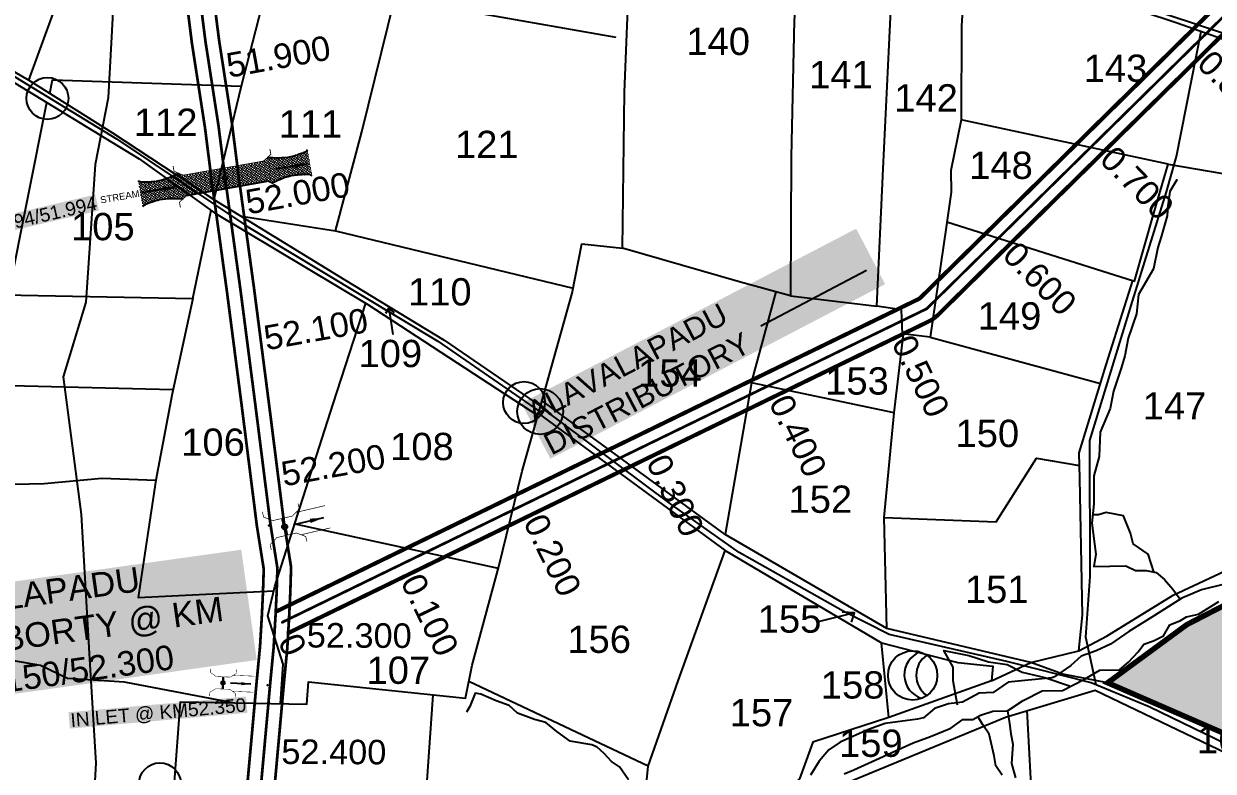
# Model space of a CAD drawing. Header units: inches. Extents: x 206739 to 240559, y 1587423 to 1599564.
# Drawn here: x 211071 to 211942, y 1591810 to 1592358 of the extents above; entities that cross this region are included whole.
import ezdxf
from ezdxf.enums import TextEntityAlignment as Align

# ---------------------------------------------------------------- set-up
doc = ezdxf.new("R2010")
doc.units = ezdxf.units.IN
doc.header["$MEASUREMENT"] = 0
doc.linetypes.add('HIDDEN2', pattern=[0.1875, 0.125, -0.0625])
for name, color, linetype in [('BLOCK', 72, 'Continuous'), ('BOUNDRY STONES', 240, 'Continuous'), ('CANAL1', 7, 'Continuous'), ('CSMark', 72, 'Continuous'), ('PAPER SIZE', 5, 'Continuous'), ('PLOTS', 7, 'Continuous'), ('PLOTS NO', 7, 'Continuous'), ('ROADS', 1, 'Continuous'), ('STREAMS', 4, 'Continuous'), ('STRUCTURE', 5, 'Continuous'), ('text2', 7, 'Continuous'), ('wells', 7, 'Continuous'), ('WUA-17', 3, 'Continuous')]:
    doc.layers.add(name, color=color, linetype=linetype)
doc.styles.add('FONT1', font='Arial')
doc.styles.get("Standard").update_dxf_attribs({"font": 'arial.ttf'})
doc.dimstyles.get("Standard").update_dxf_attribs({"dimtxt": 0.18, "dimasz": 0.18, "dimexe": 0.18, "dimexo": 0.0625, "dimgap": 0.09, "dimtad": 0, "dimtih": 1, "dimtoh": 1, "dimdec": 4, "dimzin": 0, "dimdsep": 46, "dimtxsty": 'Standard', "dimcen": 0.09, "dimadec": 0, "dimazin": 0, "dimtfac": 1, "dimtdec": 4, "dimtofl": 0, "dimtmove": 0, "dimatfit": 3, "dimfxl": 1, "dimtolj": 1, "dimtzin": 0, "dimarcsym": 0})

# ---------------------------------------------------------------- blocks, each defined once
blk = doc.blocks.new('CIRCLE-BOX')
for p, q in [((-0.5, 0), (0.5, 0)), ((0, 0.5), (0, -0.5))]:
    blk.add_line(p, q)
blk.add_circle((0, 0), 0.2)
blk = doc.blocks.new('OT')
at = {"layer": 'STRUCTURE', "color": 190}
for points, const_width in [([(769775.16, 1706601.82), (769775.16, 1706597.82), (769769.16, 1706593.82), (769761.77, 1706593.82), (769754.37, 1706593.82), (769748.37, 1706597.82), (769748.37, 1706601.82)], 0.5), ([(769751.37, 1706595.82), (769729.41, 1706595.82)], 0.5), ([(769761.77, 1706593.82), (769761.77, 1706581.02)], 2.5), ([(769751.37, 1706579.02), (769729.41, 1706579.02)], 0.5), ([(769748.37, 1706573.02), (769748.37, 1706577.02), (769754.37, 1706581.02), (769761.77, 1706581.02), (769761.77, 1706581.02), (769761.77, 1706581.02), (769769.16, 1706581.02), (769775.16, 1706577.02), (769775.16, 1706573.02)], 0.5)]:
    blk.add_lwpolyline(points, dxfattribs=dict(at, const_width=const_width))
at = {"layer": 'STRUCTURE', "color": 0}
blk.add_circle((769761.77, 1706587.42), 1.87, dxfattribs=at)
blk.add_leader([(769732.58, 1706587.42), (769753.84, 1706587.42)], dimstyle='Standard', override={"dimasz": 10, "dimgap": 0.09, "dimtad": 0}, dxfattribs=at)
blk = doc.blocks.new('SP')
at = {"layer": 'STRUCTURE'}
h = blk.add_hatch(dxfattribs=at)
h.set_pattern_fill('DASH', color=256, scale=8, style=0)
edge = h.paths.add_edge_path()
edge.add_spline(control_points=[(769825.7, 1706742.15), (769825.25, 1706741.84), (769823.8, 1706740.85), (769820.91, 1706740.27), (769817.02, 1706739.72), (769811.41, 1706738.91), (769804, 1706739.73), (769798.39, 1706741), (769795.61, 1706741.63)], knot_values=[0, 0, 0, 0, 1.613557, 5.24513, 8.624976, 13.470124, 22.190216, 30.746377, 30.746377, 30.746377, 30.746377], degree=3, periodic=0)
edge.add_line((769795.61, 1706741.63), (769792.61, 1706739.63))
edge.add_line((769792.61, 1706739.63), (769732.61, 1706739.63))
edge.add_line((769732.61, 1706739.63), (769729.61, 1706741.63))
edge.add_spline(control_points=[(769729.61, 1706741.63), (769726.85, 1706740.92), (769721.28, 1706739.49), (769713.9, 1706738.46), (769708.26, 1706739.12), (769704.36, 1706739.55), (769701.45, 1706740.05), (769699.97, 1706741), (769699.52, 1706741.29)], knot_values=[0, 0, 0, 0, 8.556161, 17.276253, 22.121402, 25.501247, 29.13282, 30.746377, 30.746377, 30.746377, 30.746377], degree=3, periodic=0)
edge.add_line((769699.52, 1706741.29), (769699.52, 1706722.11))
edge.add_spline(control_points=[(769699.52, 1706722.11), (769699.97, 1706722.41), (769701.42, 1706723.41), (769704.31, 1706723.99), (769708.2, 1706724.53), (769713.82, 1706725.35), (769721.22, 1706724.53), (769726.83, 1706723.26), (769729.61, 1706722.63)], knot_values=[0, 0, 0, 0, 1.613557, 5.24513, 8.624976, 13.470124, 22.190216, 30.746377, 30.746377, 30.746377, 30.746377], degree=3, periodic=0)
edge.add_line((769729.61, 1706722.63), (769732.61, 1706724.63))
edge.add_line((769732.61, 1706724.63), (769792.61, 1706724.63))
edge.add_line((769792.61, 1706724.63), (769795.61, 1706722.63))
edge.add_spline(control_points=[(769795.61, 1706722.63), (769798.37, 1706723.34), (769803.94, 1706724.77), (769811.32, 1706725.8), (769816.96, 1706725.14), (769820.86, 1706724.71), (769823.77, 1706724.21), (769825.25, 1706723.26), (769825.7, 1706722.97)], knot_values=[0, 0, 0, 0, 8.556161, 17.276253, 22.121402, 25.501247, 29.13282, 30.746377, 30.746377, 30.746377, 30.746377], degree=3, periodic=0)
edge.add_line((769825.7, 1706722.97), (769825.7, 1706742.15))
h.paths.add_polyline_path([(769764.16, 1706732.13, -1), (769761.06, 1706732.13, -1)], flags=0)
h.paths.add_polyline_path([(769761.06, 1706732.13, 1), (769764.16, 1706732.13, 1)], flags=16)
at = {"layer": 'STRUCTURE', "const_width": 0.628}
for points in [[(769726.61, 1706747.63), (769726.61, 1706743.63), (769732.61, 1706739.63), (769792.61, 1706739.63), (769798.61, 1706743.63), (769798.61, 1706747.63)], [(769726.61, 1706716.63), (769726.61, 1706720.63), (769732.61, 1706724.63), (769792.61, 1706724.63), (769798.61, 1706720.63), (769798.61, 1706716.63)]]:
    blk.add_lwpolyline(points, dxfattribs=at)
at = {"layer": 'STRUCTURE', "color": 3}
blk.add_lwpolyline([(769732.61, 1706724.63), (769792.61, 1706724.63)], dxfattribs=at)
blk.add_lwpolyline([(769732.61, 1706724.63), (769792.61, 1706724.63)], dxfattribs=at)
at = {"layer": 'STRUCTURE', "color": 0}
blk.add_circle((769762.61, 1706732.13), 1.55, dxfattribs=at)
at = {"layer": 'STRUCTURE'}
for points in [[(769699.52, 1706741.29), (769700.91, 1706740.47), (769704.43, 1706739.58), (769707.78, 1706739.17), (769712.61, 1706738.76), (769721.28, 1706739.66), (769729.61, 1706741.63)], [(769825.7, 1706742.15), (769824.33, 1706741.29), (769820.84, 1706740.29), (769817.5, 1706739.79), (769812.68, 1706739.24), (769803.99, 1706739.9), (769795.61, 1706741.63)], [(769699.52, 1706722.11), (769700.89, 1706722.97), (769704.38, 1706723.96), (769707.72, 1706724.47), (769712.54, 1706725.01), (769721.23, 1706724.36), (769729.61, 1706722.63)], [(769825.7, 1706722.97), (769824.31, 1706723.78), (769820.79, 1706724.68), (769817.44, 1706725.09), (769812.61, 1706725.5), (769803.94, 1706724.6), (769795.61, 1706722.63)]]:
    blk.add_spline(points, degree=3, dxfattribs=at)
at = {"layer": 'STRUCTURE', "color": 0}
blk.add_text('STREAM', height=5, dxfattribs=at).set_placement((769684.29, 1706732.09), align=Align.MIDDLE_CENTER)
for points in [[(769727.44, 1706732.13), (769700.76, 1706732.13)], [(769824.37, 1706732.13), (769800.51, 1706732.13)]]:
    blk.add_leader(points, dimstyle='Standard', override={"dimasz": 10, "dimgap": 0.09, "dimtad": 0}, dxfattribs=at)

msp = doc.modelspace()

# ---------------------------------------------------------------- hatches: boundary and pattern name
at = {"layer": 'PLOTS NO'}
h = msp.add_hatch(color=2, dxfattribs=at)
h.dxf.hatch_style = 1
h.paths.add_polyline_path([(212302.32741, 1591712.71743), (212193.57756, 1591718.53944), (212035.60649, 1591705.13427), (212040.34243, 1591788.47654), (212043.03765, 1591797.00799), (212039.90689, 1591800.23694), (212004.10065, 1591814.05727), (211864.4845, 1591874.81838), (211922.52675, 1591917.4408), (211961.31492, 1591937.47046), (212030.86191, 1591964.49011), (212077.36341, 1591986.73211), (212227.43299, 1592027.66543), (212227.72659, 1592089.75848), (212228.81466, 1592117.9196), (212254.34164, 1592116.3286), (212264.24226, 1592155.04453), (212276.72579, 1592179.56459), (212298.249, 1592186.01724), (212309.44108, 1592202.79408), (212317.18951, 1592215.69939), (212334.40815, 1592232.90642), (212349.9048, 1592233.76679), (212357.22271, 1592245.81173), (212368.41479, 1592252.26438), (212382.18967, 1592253.12476), (212402.42153, 1592246.67211), (212424.80579, 1592256.99629), (212453.64691, 1592251.40401), (212473.01784, 1592262.58865), (212487.22324, 1592262.58865), (212504.01136, 1592260.8679), (212526.82603, 1592259.57733), (212541.03133, 1592255.27562), (212555.03931, 1592248.38805), (212565.99021, 1592243.7712), (212577.7967, 1592242.40326), (212589.60319, 1592242.23227), (212631.34222, 1592215.49046), (212649.77678, 1592218.58946), (212659.25254, 1592216.69562), (212675.74734, 1592209.19927), (212685.80867, 1592211.10614), (212699.68636, 1592209.37262), (212708.10379, 1592206.02514), (212717.71262, 1592200.56813), (212669.72819, 1592136.54251), (212593.20748, 1592062.23048), (212571.4002, 1591990.48964), (212556.98135, 1591934.16241), (212534.21855, 1591815.37556), (212526.18455, 1591786.3603), (212502.72661, 1591785.4035), (212371.55348, 1591711.72784)])

# ---------------------------------------------------------------- linework, layer by layer
at = {"layer": 'BOUNDRY STONES', "color": 1}
for centre, radius in [((211087.84452, 1592303.13923), 15.3359), ((211436.98213, 1592080.23147), 15.3359), ((211448.76969, 1592073.64918), 16.76736), ((211170.1945, 1591800.74435), 15.3359)]:
    msp.add_circle(centre, radius, dxfattribs=at)
at = {"layer": 'CANAL1', "color": 200, "linetype": 'ByBlock', "ltscale": 40, "const_width": 3}
for points in [[(211255.56094, 1591927.09221), (211725.84993, 1592156.01595, 0.081424529), (211727.43499, 1592157.1368), (211993.38294, 1592419.17375, -0.193688934), (212009.92227, 1592426.07601), (212707.13038, 1592434.93883, 0.154725194), (212710.57318, 1592436.07869), (212938.09301, 1592600.83443), (213011.26284, 1592675.98183), (213065.92717, 1592743.56681), (213150.98064, 1592854.63664), (213252.4062, 1592975.14226), (213630.99429, 1593342.6251)], [(211263.43906, 1591910.90779), (211733.72806, 1592139.83154, 0.081424529), (211740.06828, 1592144.31495), (212006.01623, 1592406.3519, -0.193688934), (212010.15106, 1592408.07746), (212707.35918, 1592416.94028, 0.154725194), (212721.13035, 1592421.49973), (212949.90699, 1592587.16557), (213024.73716, 1592664.01817), (213080.07283, 1592732.43319), (213165.01936, 1592843.36336), (213265.5938, 1592962.85774), (213637.00571, 1593323.3749)]]:
    msp.add_lwpolyline(points, format="xyb", dxfattribs=at)
at = {"layer": 'CANAL1', "color": 1, "linetype": 'HIDDEN2', "ltscale": 50, "const_width": 2}
for points in [[(211259.5, 1591919), (211732, 1592149), (212004, 1592417), (212712, 1592426), (212944, 1592594), (213018, 1592670), (213073, 1592738), (213158, 1592849), (213259, 1592969), (213634, 1593333)], [(211198.374, 1592386.296), (211203.59, 1592344.926), (211213.115, 1592283.329), (211218.188, 1592243.278), (211220.58961, 1592225.80613), (211229.185, 1592163.274), (211240.345, 1592076.981), (211246.71879, 1592026.45988), (211251.145, 1591991.376), (211256.301, 1591958.859), (211255.757, 1591941.346), (211254.892, 1591923.373), (211253.531, 1591900.537), (211251.169, 1591875.959), (211246.59473, 1591825.39855), (211243.787, 1591794.364)]]:
    msp.add_lwpolyline(points, dxfattribs=at)
at = {"layer": 'CANAL1', "color": 1, "ltscale": 4, "const_width": 2}
for points in [[(211208.2947, 1592387.55287), (211213.49394, 1592346.31582), (211223.0185, 1592284.72165), (211228.10207, 1592244.58721), (211239.09729, 1592164.59619), (211250.26441, 1592078.24814), (211261.04648, 1591992.78523), (211266.3255, 1591959.49239), (211265.74953, 1591940.95037), (211264.87769, 1591922.83516), (211263.50249, 1591899.76097), (211261.12581, 1591875.03017), (211253.7383, 1591793.37424)], [(211188.4533, 1592385.03913), (211193.68606, 1592343.53618), (211203.2115, 1592281.93635), (211208.27393, 1592241.96879), (211219.27271, 1592161.95181), (211230.42559, 1592075.71386), (211241.24352, 1591989.96677), (211246.2765, 1591958.22561), (211245.76447, 1591941.74163), (211244.90631, 1591923.91084), (211243.55951, 1591901.31303), (211241.21219, 1591876.88783), (211233.8357, 1591795.35376)]]:
    msp.add_lwpolyline(points, dxfattribs=at)
at = {"layer": 'CSMark', "linetype": 'Continuous'}
for p in [(211927.56005, 1592341.68417), (211856.32754, 1592271.4992), (211856.32754, 1592271.4992), (211785.09504, 1592201.31423), (211785.09504, 1592201.31423), (211709.06695, 1592137.83682), (211709.06695, 1592137.83682), (211619.15356, 1592094.06946), (211619.15356, 1592094.06946), (211529.24017, 1592050.30209), (211529.24017, 1592050.30209), (211439.32678, 1592006.53473), (211439.32678, 1592006.53473), (211349.41339, 1591962.76736), (211349.41339, 1591962.76736)]:
    msp.add_point(p, dxfattribs=at)
at = {"layer": 'PLOTS'}
for points in [[(209907.04102, 1592922.25577), (209988.11636, 1592914.02976), (210073.15037, 1592883.86769), (210173.66562, 1592827.362), (210285.52593, 1592782.92186), (210346.83629, 1592757.21038), (210377.87438, 1592744.61156), (210426.94269, 1592720.13912), (210450.6377, 1592692.20046), (210496.3426, 1592637.42399), (210595.74317, 1592575.88513), (210650.62696, 1592527.08667), (210690.26719, 1592492.1427), (210668.8921, 1592468.62752), (210754.88292, 1592444.08), (210832.50041, 1592426.42878), (210909.87141, 1592393.88206), (210986.23585, 1592357.63125), (211058.49328, 1592317.72813), (211154.99305, 1592258.96155), (211210.24404, 1592219.399), (211322.64867, 1592152.20777), (211447.12032, 1592070.7248)], [(210602.64458, 1592585.57262), (210662.18575, 1592533.68914), (210704.44608, 1592499.36584), (210799.13415, 1592444.58741), (210868.27663, 1592420.80839), (210970.57743, 1592374.37224), (210986.97606, 1592366.92861), (211074.18061, 1592316.51156), (211135.5956, 1592277.95608), (211209.79209, 1592229.08108), (211305.72623, 1592170.20663), (211378.48037, 1592125.89657), (211449.03985, 1592077.4562)], [(211074.18061, 1592316.51156), (211114.59663, 1592427.28899), (211148.11617, 1592527.11438), (211279.97768, 1592503.62718)], [(211651.4995, 1592503.51775), (211643.46207, 1592469.03825), (211634.82121, 1592360.35799), (211632.71175, 1592260.42978), (211632.29505, 1592158.41238), (211595.46984, 1592168.34527), (211508.99309, 1592193.47668)], [(211632.29505, 1592158.41238), (211695.374, 1592150.83155), (211700.16608, 1592251.47751), (211704.50198, 1592342.54242), (211708.3547, 1592423.45918), (211710.22522, 1592475.05195)], [(211764.15547, 1592461.80585), (211757.49835, 1592356.27721), (211757.12193, 1592287.35112), (211749.57959, 1592250.21901), (211749.78857, 1592234.34779), (211746.1252, 1592208.86571), (211734.53082, 1592128.21617), (211714.18041, 1592130.61126), (211713.49313, 1592148.16668), (211695.374, 1592150.83155)], [(211841.84409, 1592454.19229), (211832.22088, 1592419.13621), (211831.45787, 1592404.76719), (211835.72009, 1592399.83581), (211851.99333, 1592386.16588), (211874.44175, 1592376.14956), (211964.80588, 1592345.76664), (212010.78744, 1592331.15921), (211997.8427, 1592386.92957), (212008.40483, 1592388.0534), (212048.35855, 1592384.21166)], [(211021.44716, 1591799.3686), (211178.82485, 1591791.04516), (211180.5543, 1591798.83774), (211185.26917, 1591860.76897), (211277.9738, 1591859.06712), (211278.95896, 1591875.60803), (211394.19847, 1591863.59481), (211399.00745, 1591887.73396), (211418.40203, 1591960.08963), (211435.50095, 1592029.97801), (211451.04464, 1592084.48659), (211472.15819, 1592160.27971), (211479.29292, 1592196.57851), (211508.99309, 1592193.47668), (211510.56358, 1592307.70822), (211514.18297, 1592399.3594)], [(211250.66504, 1592394.01612), (211229.63268, 1592312.06156), (211209.79209, 1592229.08108)], [(211298.95376, 1592206.04479), (211318.06003, 1592278.65929), (211342.14982, 1592375.85075), (211406.81233, 1592365.06963), (211504.32633, 1592348.15433)], [(211908.78188, 1592255.0368), (212000.4426, 1592239.3496), (212010.78744, 1592331.15921), (212100.15174, 1592321.81599), (212143.19093, 1592317.31616), (212212.54264, 1592256.2968), (212249.572, 1592228.08809), (212267.81643, 1592302.46833), (212268.40544, 1592321.90947)], [(211089.58746, 1592306.83935), (211091.44417, 1592316.84572), (211229.63268, 1592312.06156)], [(211059.32907, 1592159.0972), (211087.43286, 1592300.10446)], [(211746.66938, 1592212.65102), (211884.11229, 1592169.26076), (211898.42001, 1592219.00864), (211908.78188, 1592255.0368), (211757.12193, 1592287.35112)], [(210835.31692, 1592167.29963), (210880.85887, 1592165.32813), (210970.37554, 1592159.30817), (211055.8453, 1592159.16453), (211194.24132, 1592156.48992), (211207.81058, 1592221.14148)], [(211229.92672, 1592216.72453), (211298.95376, 1592206.04479), (211472.87892, 1592163.94651)], [(211843.44947, 1591898.33836), (211846.17757, 1591924.46905), (211844.11001, 1592024.66306), (211843.72298, 1592043.41862), (211863.41275, 1592107.76703), (211882.94268, 1592169.63)], [(211708.18306, 1592072.77638), (211603.64898, 1592094.65331), (211621.62319, 1592161.29091)], [(211194.24132, 1592156.48992), (211179.13024, 1592086.63631), (211167.35302, 1592023.26509), (211154.3613, 1591937.32677), (211253.6578, 1591942.16052)], [(211258.53103, 1591859.42404), (211260.62688, 1591888.38079), (211249.39945, 1591923.92854), (211254.42714, 1591945.45442), (211271.09424, 1591997.66004), (211297.17746, 1592079.35932), (211321.03938, 1592153.16974)], [(211700.89397, 1591996.02725), (211708.18306, 1592072.77638), (211714.97872, 1592130.5173)], [(211734.53082, 1592128.21617), (211859.2824, 1592094.26857)], [(212228.82645, 1592118.22481), (212227.29553, 1592078.60177), (212227.43299, 1592027.66543), (212150.80848, 1592006.76516), (212077.36341, 1591986.73211), (212030.86191, 1591964.49011), (212003.03115, 1591954.18967), (211961.31492, 1591937.47046), (211922.52675, 1591917.4408), (211864.4845, 1591874.81838), (211831.5939, 1591881.19266), (211808.27566, 1591889.67078), (211843.44947, 1591898.33836), (211864.19665, 1591909.181), (211912.50542, 1591939.06969), (211969.40324, 1591965.71066), (211991.68107, 1591974.2508), (212013.67724, 1591983.06272)], [(211179.76871, 1592089.58775), (211061.28459, 1592092.57131), (210950.85563, 1592085.55494), (210925.29494, 1592089.53027), (210836.68381, 1592094.46812)], [(211603.64898, 1592094.65331), (211584.32539, 1591983.38652)], [(211808.27566, 1591889.67078), (211702.83238, 1591914.54056), (211584.32539, 1591983.38652), (211450.17073, 1592081.42196)], [(211447.56244, 1592072.27521), (211584.20045, 1591971.71635), (211698.82232, 1591903.99527), (211754.81292, 1591889.72136), (211780.4671, 1591887.10775), (211779.36114, 1591876.25207), (211808.27566, 1591889.67078)], [(211702.83238, 1591914.54056), (211700.89397, 1591996.02725), (211782.73305, 1591992.80816), (211812.40268, 1592039.34034), (211843.9165, 1592034.04084)], [(210840.55338, 1592022.38062), (210952.11631, 1592018.03318), (211085.54264, 1592020.95088), (211127.76292, 1592024.77539), (211167.35302, 1592023.26509)], [(211269.05164, 1591991.26208), (211418.06607, 1591958.83626)], [(211704.18933, 1591849.30752), (211648.42123, 1591831.37805), (211638.84444, 1591804.37411), (211582.0345, 1591752.98777), (211569.64721, 1591740.62885), (211519.32891, 1591727.66246), (211527.96217, 1591813.60384), (211549.90699, 1591876.22374), (211584.20045, 1591971.71635)], [(211223.68193, 1591860.0638), (211144.37134, 1591875.18589), (211102.55254, 1591877.84968), (211082.69726, 1591887.36031), (211063.24291, 1591890.92966), (210995.05951, 1591901.78898), (210951.22795, 1591895.69237), (210900.3623, 1591897.52031), (210850.93613, 1591898.14287)], [(211779.36114, 1591876.25207), (211704.18933, 1591849.30752), (211698.82232, 1591903.99527)], [(211527.96217, 1591813.60384), (211396.60296, 1591875.66439)], [(212478.10729, 1591560.38966), (212449.03551, 1591561.07551), (212446.21442, 1591552.6805), (212374.75014, 1591575.50544), (212315.95232, 1591596.18608), (212293.06397, 1591638.27679), (212280.73296, 1591650.99249), (212202.69098, 1591663.19884), (212192.63348, 1591665.33417), (212188.03925, 1591680.19321), (212189.83232, 1591694.11449), (212172.3406, 1591686.04142), (212151.68795, 1591699.70271), (212108.85911, 1591732.5736), (212055.09033, 1591784.5773), (212039.90689, 1591800.23694), (212004.10065, 1591814.05727), (211933.68944, 1591843.30233), (211864.4845, 1591874.81838)], [(211003.77063, 1591355.58136), (211072.88153, 1591396.52388), (211126.80792, 1591428.46961), (211183.88899, 1591443.27561), (211245.94879, 1591460.53786), (211264.78961, 1591465.77853), (211286.2811, 1591494.79184), (211338.7465, 1591510.96343), (211345.83182, 1591521.80036), (211371.18563, 1591538.70077), (211385.63146, 1591562.27298), (211469.39208, 1591666.96876), (211488.62029, 1591683.72491), (211515.4469, 1591700.32446), (211540.05364, 1591700.54817), (211555.05905, 1591684.68386), (211569.88616, 1591716.32268), (211612.13159, 1591751.03696), (211674.35773, 1591802.07139), (211789.62862, 1591849.66998), (211855.28495, 1591869.4678), (211981.56402, 1591808.85163)], [(211519.32891, 1591727.66246), (211486.61762, 1591719.51576), (211362.4958, 1591754.09773), (211370.48232, 1591866.06712)], [(211805.35584, 1591854.41232), (211809.50969, 1591777.39007), (211812.52234, 1591721.52828), (211811.54677, 1591676.94407), (211814.49532, 1591655.20237), (211924.1287, 1591660.397), (212034.35175, 1591670.07341), (212163.8259, 1591676.32985)]]:
    msp.add_lwpolyline(points, dxfattribs=at)
at = {"layer": 'PLOTS NO'}
for points in [[(211335.66907, 1592145.6777), (211338.01682, 1592149.38207), (211341.71495, 1592146.10418)], [(211338.01682, 1592149.38207), (211340.79033, 1592130.01153)], [(211679.02227, 1591925.96766), (211652.33448, 1591919.45173)], [(211676.97511, 1591919.1635), (211679.02227, 1591925.96766), (211669.93233, 1591926.46366)]]:
    msp.add_lwpolyline(points, dxfattribs=at)
at = {"layer": 'ROADS', "color": 1}
for points in [[(209907.34033, 1592927.46362), (209983.7727, 1592922.18602), (210041.04192, 1592902.75956), (210129.25209, 1592865.01822), (210236.56306, 1592812.22752), (210328.02931, 1592771.38518), (210435.21072, 1592723.52556), (210477.91833, 1592667.97503), (210500.94716, 1592638.02103), (210591.43955, 1592586.32806), (210685.06226, 1592507.2369), (210786.78453, 1592442.69135), (210849.84554, 1592423.32141), (210922.56947, 1592392.13004), (211049.71694, 1592327.60779), (211138.51865, 1592273.55858), (211234.7367, 1592209.04618), (211373.89084, 1592125.11653), (211448.01556, 1592073.86421)], [(211184.17562, 1592874.55903), (211179.04646, 1592845.08978), (211155.40957, 1592789.13044), (211138.01514, 1592710.16725), (211122.8966, 1592623.58714), (211119.65743, 1592544.15977), (211129.93019, 1592499.1425), (211140.32875, 1592453.57402), (211134.73176, 1592348.17254), (211132.36023, 1592303.51225), (211122.70922, 1592254.69328), (211116.00955, 1592153.68122), (211099.36698, 1592098.95928), (211112.45062, 1591998.06186), (211118.50107, 1591896.24974), (211123.2708, 1591815.98851), (211122.43546, 1591802.95696)]]:
    msp.add_lwpolyline(points, dxfattribs=at)
at = {"layer": 'ROADS'}
for points in [[(211706.99346, 1592838.14045), (211771.89183, 1592822.13228), (211792.41331, 1592813.26999), (211786.8571, 1592795.85929), (211740.71212, 1592802.34704), (211688.33172, 1592812.05684), (211668.20464, 1592797.32166), (211658.78445, 1592745.01979), (211617.64362, 1592726.29613), (211590.23699, 1592715.76556), (211569.40719, 1592692.32624), (211565.56889, 1592650.43324), (211633.90238, 1592600.79388), (211750.34735, 1592538.7435), (211824.49249, 1592503.26033), (211846.36779, 1592495.10726), (211824.99565, 1592404.68374), (211831.95281, 1592395.70746), (211864.36226, 1592375.66847), (211915.44703, 1592358.47729), (211976.18329, 1592336.96482)], [(211856.14371, 1591873.20935), (211848.56083, 1591908.34435), (211851.78068, 1591952.64103), (211851.48924, 1592052.31958), (211882.59897, 1592154.58487), (211907.53204, 1592234.63615), (211915.00681, 1592260.47701), (211932.96892, 1592352.27113)], [(211983.98425, 1591813.81283), (211894.83891, 1591857.25425), (211852.43255, 1591874.73956), (211790.60645, 1591890.33174), (211704.35024, 1591910.22365), (211670.64563, 1591927.39948), (211594.45136, 1591970.37469), (211545.17114, 1592005.23017), (211463.19398, 1592066.48415), (211448.92926, 1592077.06837)]]:
    msp.add_lwpolyline(points, dxfattribs=at)
at = {"layer": 'STREAMS'}
for points in [[(211915.06522, 1592243.38808), (211915.06522, 1592243.38808), (211915.06522, 1592243.38808), (211915.06522, 1592243.38808), (211915.06522, 1592243.38808), (211915.06522, 1592243.38808), (211909.99964, 1592234.82864), (211908.58457, 1592224.39108), (211908.2214, 1592217.08348), (211903.66003, 1592201.77998), (211901.20437, 1592193.78057), (211898.03631, 1592178.12622), (211887.17754, 1592159.45159), (211885.7548, 1592145.18586), (211879.44585, 1592127.44973), (211876.98044, 1592114.57815), (211874.5227, 1592105.53468), (211868.91222, 1592088.49321), (211866.44751, 1592075.96958), (211859.0897, 1592058.44614), (211858.35707, 1592040.6989), (211854.49471, 1592026.438), (211854.47868, 1592018.43371), (211854.45359, 1592005.90524), (211853.03061, 1591991.75988), (211855.77347, 1591969.13348), (211854.36135, 1591960.08792), (211877.71382, 1591960.5857), (211885.02587, 1591957.09092), (211892.69328, 1591957.07557), (211900.00951, 1591955.66885), (211906.2723, 1591950.43611), (211912.18322, 1591943.46396), (211917.7449, 1591936.14455)], [(211898.60553, 1591955.46735), (211894.10186, 1591969.04895), (211883.31309, 1591976.72687), (211881.23734, 1591984.38735), (211876.03535, 1591997.27429), (211863.49342, 1591999.73553), (211857.91362, 1591998.00664), (211853.7313, 1591998.01502)], [(211951.05277, 1591947.28688), (211933.36362, 1591942.93227), (211918.8021, 1591936.908), (211898.7713, 1591924.23601), (211879.95488, 1591912.46951), (211866.59909, 1591903.11349), (211855.98061, 1591898.29205), (211845.06068, 1591894.37919), (211837.46894, 1591887.43297), (211825.63123, 1591879.28459), (211823.50772, 1591878.3808), (211791.5942, 1591875.28966), (211780.667, 1591867.74479), (211770.35994, 1591867.1601), (211758.22217, 1591860.52568), (211747.91405, 1591859.33565), (211737.60154, 1591856.02692), (211729.7067, 1591849.08131), (211725.15824, 1591848.18238), (211701.50904, 1591844.90041), (211689.37611, 1591840.68729), (211668.44269, 1591831.34644), (211660.24717, 1591825.61211), (211653.11696, 1591817.28206), (211646.73095, 1591807.00404)], [(211671.57351, 1591808.18547), (211678.62464, 1591811.10263), (211721.97641, 1591830.67269), (211734.7064, 1591835.33723), (211749.5923, 1591841.56076), (211758.41183, 1591847.99188), (211765.65289, 1591847.97738), (211771.33448, 1591851.09273), (211780.3426, 1591854.00592), (211791.1066, 1591854.1798), (211802.66833, 1591861.77791), (211816.5777, 1591868.98055), (211831.36788, 1591869.04859), (211847.62802, 1591877.41895), (211858.79636, 1591884.04081), (211873.2787, 1591884.20724), (211879.74825, 1591889.86136), (211886.80877, 1591897.46854), (211891.12569, 1591903.12698), (211897.97985, 1591905.45827), (211905.42398, 1591909.1563), (211909.94162, 1591917.35484), (211917.97164, 1591920.46543), (211922.28253, 1591923.19264), (211931.09306, 1591925.12919), (211945.85737, 1591934.40892)], [(211754.41704, 1591858.28259), (211751.29602, 1591876.15059), (211751.31637, 1591886.30721), (211744.42828, 1591898.48598), (211762.74572, 1591894.92198), (211777.30784, 1591890.26324), (211790.99212, 1591888.25171), (211801.79877, 1591882.49818), (211818.5703, 1591878.71681), (211836.4411, 1591872.5082)], [(211513.54074, 1591803.72453), (211506.86945, 1591813.09073), (211501.05198, 1591817.20869), (211495.75164, 1591822.86538), (211490.44959, 1591827.66668), (211486.68315, 1591829.21405), (211470.75369, 1591831.98345), (211461.00146, 1591839.18895), (211452.96139, 1591845.70669), (211444.74101, 1591847.77628), (211432.24221, 1591852.42086), (211426.08518, 1591858.07932), (211416.66841, 1591861.69114), (211405.31677, 1591866.40523), (211401.20597, 1591867.09784), (211397.24551, 1591857.35333), (211394.83849, 1591853.25191)], [(211787.11272, 1591807.05055), (211782.50722, 1591814.05349), (211781.32967, 1591821.34714), (211777.63802, 1591837.06671), (211773.18159, 1591844.06935), (211769.31891, 1591850.02917)], [(211791.25897, 1591854.1515), (211792.68453, 1591845.06686), (211793.53503, 1591837.2808), (211794.96376, 1591829.78184), (211794.08305, 1591815.63749), (211797.06236, 1591805.02991)]]:
    msp.add_lwpolyline(points, dxfattribs=at)
at = {"layer": 'text2', "color": 3, "linetype": 'Continuous'}
for p in [(211206.5212, 1592325.97032), (211233.9793, 1592126.20284), (211246.71211, 1592026.51282), (211255.02662, 1591926.17023), (211246.60691, 1591825.53318)]:
    msp.add_point(p, dxfattribs=at)
at = {"layer": 'text2'}
for p in [(211218.01607, 1592244.63535), (211220.58961, 1592225.80613), (211246.71879, 1592026.45988), (211250, 1591990, 83), (211249, 1591873, 84), (211246.59473, 1591825.39855)]:
    msp.add_point(p, dxfattribs=at)
at = {"layer": 'wells', "color": 0}
msp.add_circle((211721.68154, 1591880.22609), 18.03759, dxfattribs=at)
for centre, start, end in [((211733.59235, 1591880.59243), 111.05001145, 252.47331062), ((211742.30534, 1591880.26414), 124.97388372, 235.23749989)]:
    msp.add_arc(centre, 18.03759, start, end, dxfattribs=at)
at = {"layer": 'WUA-17', "color": 17, "const_width": 4}
msp.add_lwpolyline([(212004.10065, 1591814.05727), (211864.4845, 1591874.81838), (211922.52675, 1591917.4408), (211961.31492, 1591937.47046)], dxfattribs=at)

# ---------------------------------------------------------------- block references
at = {"layer": 'BLOCK'}
for p in [(211732, 1592149, 89.136), (211732, 1592149, 89.136), (211260, 1591919, 88.763), (211260, 1591919, 88.763)]:
    msp.add_blockref('CIRCLE-BOX', p, dxfattribs=at)
at = {"layer": 'STRUCTURE', "color": 0}
for name, p, rotation in [('SP', (-251975.68704, -221844.84159), 9.9527417520177), ('OT', (573375.0474, 3428792.80267), 193.1254475419643)]:
    msp.add_blockref(name, p, dxfattribs=dict(at, rotation=rotation))
at = {"layer": 'STRUCTURE', "color": 0, "xscale": 0.7, "yscale": 0.7, "zscale": 0.7, "rotation": 177.6641907897856}
msp.add_blockref('OT', (798289.86279, 2763532.48281, 84), dxfattribs=at)

# ---------------------------------------------------------------- texts
at = {"layer": 'CSMark', "color": 1}
for s, rotation, p in [('51.900', 10.22601152, (211219.12466, 1592327.07855)), ('52.000', 10.22601152, (211233.19307, 1592226.91436)), ('52.100', 10.22601152, (211246.58275, 1592127.31107)), ('52.200', 10.22601152, (211259.32225, 1592027.56811)), ('52.300', 359.72217393, (211277.80386, 1591909.68572)), ('52.400', 359.72217393, (211259.2012, 1591824.32521))]:
    msp.add_text(s, height=18, rotation=rotation, dxfattribs=at).set_placement(p, align=Align.MIDDLE_LEFT)
at = {"layer": 'CSMark', "color": 1, "linetype": 'Continuous', "style": 'FONT1'}
for s, rotation, p in [('0.800', 314.57559461, (211935.2804, 1592333.84859)), ('0.700', 314.57559455, (211864.04789, 1592263.66362)), ('0.600', 314.57559455, (211792.81538, 1592193.47865)), ('0.500', 295.95554459, (211713.88136, 1592127.94635)), ('0.400', 295.95554463, (211623.96797, 1592084.17899)), ('0.300', 295.95554459, (211534.05458, 1592040.41162)), ('0.200', 295.95554459, (211444.14119, 1591996.64426)), ('0.100', 295.95554459, (211354.2278, 1591952.87689)), ('0', 295.95554456, (211264.31441, 1591909.10953)), ('0', 295.95554456, (211264.31441, 1591909.10953))]:
    msp.add_text(s, height=18, rotation=rotation, dxfattribs=at).set_placement(p, align=Align.MIDDLE_LEFT)
at = {"layer": 'PLOTS'}
for s, p in [('140', (211555.91465, 1592334.96688)), ('143', (211846.97512, 1592315.26765)), ('141', (211645.84658, 1592310.6289)), ('142', (211708.17485, 1592293.55504)), ('112', (211151.16302, 1592275.68254)), ('111', (211257.2416, 1592274.50029)), ('121', (211386.35765, 1592259.44555)), ('148', (211763.09055, 1592244.15258)), ('105', (211105.10066, 1592199.18974)), ('110', (211351.93146, 1592151.38163)), ('149', (211769.34295, 1592133.73807)), ('109', (211315.71551, 1592106.18334)), ('154', (211520.5297, 1592091.84028)), ('153', (211657.6083, 1592086.0561)), ('147', (211890.2483, 1592067.79907)), ('150', (211753.04834, 1592047.62985)), ('106', (211185.85247, 1592041.19095)), ('108', (211338.87987, 1592038.01375)), ('152', (211630.71157, 1591999.39317)), ('151', (211759.96331, 1591933.36829)), ('155', (211608.16469, 1591911.53976)), ('156', (211468.69089, 1591896.71407)), ('107', (211321.58938, 1591874.01573)), ('158', (211654.3703, 1591863.25524)), ('157', (211587.64547, 1591842.90081)), ('159', (211667.71791, 1591820.51439)), ('164', (211929.8523, 1591823.21783))]:
    msp.add_text(s, height=20, dxfattribs=at).set_placement(p)
at = {"layer": 'STRUCTURE', "color": 5, "attachment_point": 1, "bg_fill": 1, "box_fill_scale": 1.1, "bg_fill_color": 7, "bg_fill_true_color": 16777215, "bg_fill_transparency": 0}
for s, insert, char_height, width, rotation in [('SP @ KM51.894/51.994', (210975.67058, 1592197.47863, 79), 10, 150.2978172, 13.06602104), (' ALAVALAPADU DISTRIBORTY @ KM KM 52.150/52.300', (210967.26939, 1591933.79217), 18, 263.5557768, 7.96521071), ('IN LET @ KM52.350', (211104.30659, 1591852.2968, 84), 10, 128.531105, 5.07646498)]:
    msp.add_mtext(s, dxfattribs=dict(at, insert=insert, char_height=char_height, width=width, rotation=rotation))
at = {"layer": 'STRUCTURE', "color": 5, "insert": (211437.21654, 1592079.02162), "char_height": 16, "width": 273.396588, "attachment_point": 1, "rotation": 27.56069592, "style": 'FONT1', "bg_fill": 1, "box_fill_scale": 1.1, "bg_fill_color": 7, "bg_fill_true_color": 16777215, "bg_fill_transparency": 0}
msp.add_mtext('{\\C1;ALAVALAPADU DISTRIBUTORY}', dxfattribs=at)
msp.add_mtext('{\\C1;ALAVALAPADU DISTRIBUTORY}', dxfattribs=at)

# ---------------------------------------------------------------- leaders
at = {"layer": 'PAPER SIZE', "color": 1}
msp.add_leader([(211687.90746, 1592177.07867), (211610.41513, 1592136.19683)], dimstyle='Standard', override={"dimasz": 40, "dimgap": 0.09, "dimtad": 0, "dimtfill": 2, "dimtfillclr": 5}, dxfattribs=at)
msp.add_leader([(211687.90746, 1592177.07867), (211610.41513, 1592136.19683)], dimstyle='Standard', override={"dimasz": 40, "dimgap": 0.09, "dimtad": 0, "dimtfill": 2, "dimtfillclr": 5}, dxfattribs=at)

doc.saveas('drawing.dxf')
